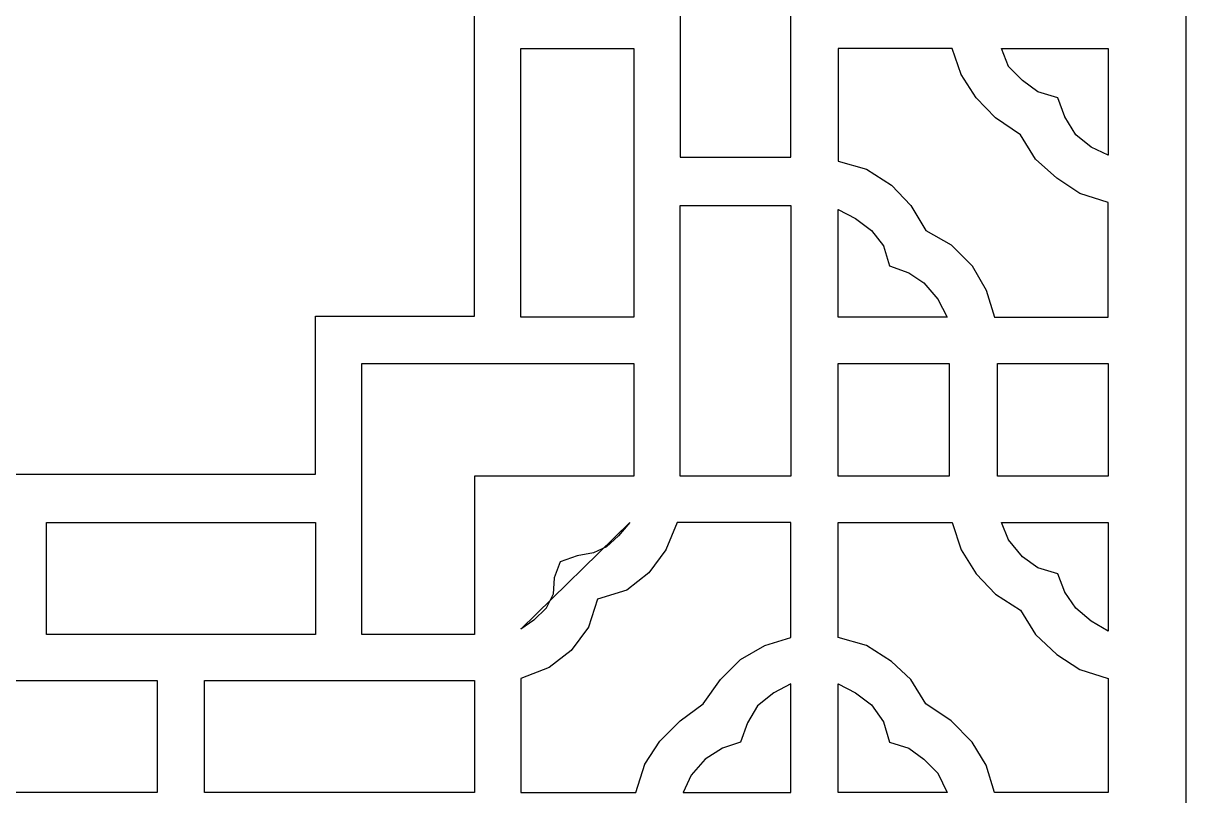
# Model space of a CAD drawing. Header units: centimetres. Extents: x -7.3 to 6.6, y -14.2 to 14.1.
# Drawn here: x -0.32 to 6.63, y 2.47 to 7.09 of the extents above; entities that cross this region are included whole.
import ezdxf

# ---------------------------------------------------------------- set-up
doc = ezdxf.new("R2010")
doc.units = ezdxf.units.CM
doc.header["$MEASUREMENT"] = 0

msp = doc.modelspace()

# ---------------------------------------------------------------- linework, layer by layer
at = {"color": 242}
for points, knots in [([(-7.28151, 14.0501), (-7.28151, 14.0501), (-7.28151, 0.1289), (-7.28151, 0.1289), (-7.28151, 0.1289), (-7.28151, 0.1289), (6.62763, 0.1289), (6.62763, 0.1289), (6.62763, 0.1289), (6.62763, 0.1289), (6.62763, 14.0501), (6.62763, 14.0501), (6.62763, 14.0501), (6.62763, 14.0501), (-7.28151, 14.0501), (-7.28151, 14.0501)], [0, 0, 0, 0, 0.2, 0.2, 0.2, 0.2, 0.4, 0.4, 0.4, 0.4, 0.6, 0.6, 0.6, 0.6, 1, 1, 1, 1]), ([(-3.0305, 8.84769), (-3.0305, 8.84769), (-2.0791, 8.84769), (-2.0791, 8.84769), (-2.0791, 8.84769), (-2.0791, 8.84769), (-2.0791, 9.79905), (-2.0791, 9.79905), (-2.0791, 9.79905), (-2.0791, 9.79905), (-0.32697, 9.79905), (-0.32697, 9.79905), (-0.32697, 9.79905), (-0.32697, 9.79905), (1.42526, 9.79905), (1.42526, 9.79905), (1.42526, 9.79905), (1.42526, 9.79905), (1.42526, 8.84769), (1.42526, 8.84769), (1.42526, 8.84769), (1.42526, 8.84769), (2.37658, 8.84769), (2.37658, 8.84769), (2.37658, 8.84769), (2.37658, 8.84769), (2.37658, 7.0895), (2.37658, 7.0895), (2.37658, 7.0895), (2.37658, 7.0895), (2.37658, 5.33732), (2.37658, 5.33732), (2.37658, 5.33732), (2.37658, 5.33732), (1.42526, 5.33732), (1.42526, 5.33732), (1.42526, 5.33732), (1.42526, 5.33732), (1.42526, 4.39201), (1.42526, 4.39201), (1.42526, 4.39201), (1.42526, 4.39201), (-0.32697, 4.39201), (-0.32697, 4.39201), (-0.32697, 4.39201), (-0.32697, 4.39201), (-2.0791, 4.39201), (-2.0791, 4.39201), (-2.0791, 4.39201), (-2.0791, 4.39201), (-2.0791, 5.33732), (-2.0791, 5.33732), (-2.0791, 5.33732), (-2.0791, 5.33732), (-3.0305, 5.33732), (-3.0305, 5.33732), (-3.0305, 5.33732), (-3.0305, 5.33732), (-3.0305, 7.0895), (-3.0305, 7.0895), (-3.0305, 7.0895), (-3.0305, 7.0895), (-3.0305, 8.84769), (-3.0305, 8.84769)], [0, 0, 0, 0, 0.0588235, 0.0588235, 0.0588235, 0.0588235, 0.1176471, 0.1176471, 0.1176471, 0.1176471, 0.1764706, 0.1764706, 0.1764706, 0.1764706, 0.2352941, 0.2352941, 0.2352941, 0.2352941, 0.2941176, 0.2941176, 0.2941176, 0.2941176, 0.3529412, 0.3529412, 0.3529412, 0.3529412, 0.4117647, 0.4117647, 0.4117647, 0.4117647, 0.4705882, 0.4705882, 0.4705882, 0.4705882, 0.5294118, 0.5294118, 0.5294118, 0.5294118, 0.5882353, 0.5882353, 0.5882353, 0.5882353, 0.6470588, 0.6470588, 0.6470588, 0.6470588, 0.7058824, 0.7058824, 0.7058824, 0.7058824, 0.7647059, 0.7647059, 0.7647059, 0.7647059, 0.8235294, 0.8235294, 0.8235294, 0.8235294, 0.8823529, 0.8823529, 0.8823529, 0.8823529, 1, 1, 1, 1]), ([(3.60497, 6.28869), (3.60497, 6.28869), (3.60497, 7.0895), (3.60497, 7.0895), (3.60497, 7.0895), (3.60497, 7.0895), (3.60497, 7.90239), (3.60497, 7.90239), (3.60497, 7.90239), (3.60497, 7.90239), (4.26733, 7.90239), (4.26733, 7.90239), (4.26733, 7.90239), (4.26733, 7.90239), (4.26733, 7.0895), (4.26733, 7.0895), (4.26733, 7.0895), (4.26733, 7.0895), (4.26733, 6.28869), (4.26733, 6.28869), (4.26733, 6.28869), (4.26733, 6.28869), (3.60497, 6.28869), (3.60497, 6.28869)], [0, 0, 0, 0, 0.1428571, 0.1428571, 0.1428571, 0.1428571, 0.2857143, 0.2857143, 0.2857143, 0.2857143, 0.4285714, 0.4285714, 0.4285714, 0.4285714, 0.5714286, 0.5714286, 0.5714286, 0.5714286, 0.7142857, 0.7142857, 0.7142857, 0.7142857, 1, 1, 1, 1]), ([(2.6536, 5.33131), (2.6536, 5.33131), (3.328, 5.33131), (3.328, 5.33131), (3.328, 5.33131), (3.328, 5.33131), (3.328, 6.93897), (3.328, 6.93897), (3.328, 6.93897), (3.328, 6.93897), (2.6536, 6.93897), (2.6536, 6.93897), (2.6536, 6.93897), (2.6536, 6.93897), (2.6536, 5.33131), (2.6536, 5.33131)], [0, 0, 0, 0, 0.2, 0.2, 0.2, 0.2, 0.4, 0.4, 0.4, 0.4, 0.6, 0.6, 0.6, 0.6, 1, 1, 1, 1]), ([(5.23068, 6.93897), (5.23068, 6.93897), (5.28488, 6.78239), (5.28488, 6.78239), (5.28488, 6.78239), (5.28488, 6.78239), (5.37524, 6.64394), (5.37524, 6.64394), (5.37524, 6.64394), (5.37524, 6.64394), (5.48963, 6.52348), (5.48963, 6.52348), (5.48963, 6.52348), (5.48963, 6.52348), (5.64018, 6.42113), (5.64018, 6.42113), (5.64018, 6.42113), (5.64018, 6.42113), (5.73047, 6.27661), (5.73047, 6.27661), (5.73047, 6.27661), (5.73047, 6.27661), (5.85696, 6.1622), (5.85696, 6.1622), (5.85696, 6.1622), (5.85696, 6.1622), (5.99542, 6.0719), (5.99542, 6.0719), (5.99542, 6.0719), (5.99542, 6.0719), (6.164, 6.01772), (6.164, 6.01772), (6.164, 6.01772), (6.164, 6.01772), (6.164, 5.33131), (6.164, 5.33131), (6.164, 5.33131), (6.164, 5.33131), (5.48361, 5.33131), (5.48361, 5.33131), (5.48361, 5.33131), (5.48361, 5.33131), (5.43545, 5.49389), (5.43545, 5.49389), (5.43545, 5.49389), (5.43545, 5.49389), (5.35113, 5.63834), (5.35113, 5.63834), (5.35113, 5.63834), (5.35113, 5.63834), (5.22468, 5.7648), (5.22468, 5.7648), (5.22468, 5.7648), (5.22468, 5.7648), (5.07413, 5.84912), (5.07413, 5.84912), (5.07413, 5.84912), (5.07413, 5.84912), (4.98382, 5.99963), (4.98382, 5.99963), (4.98382, 5.99963), (4.98382, 5.99963), (4.8694, 6.12007), (4.8694, 6.12007), (4.8694, 6.12007), (4.8694, 6.12007), (4.7189, 6.21644), (4.7189, 6.21644), (4.7189, 6.21644), (4.7189, 6.21644), (4.55031, 6.2646), (4.55031, 6.2646), (4.55031, 6.2646), (4.55031, 6.2646), (4.55031, 6.93897), (4.55031, 6.93897), (4.55031, 6.93897), (4.55031, 6.93897), (5.23068, 6.93897), (5.23068, 6.93897)], [0, 0, 0, 0, 0.047619, 0.047619, 0.047619, 0.047619, 0.0952381, 0.0952381, 0.0952381, 0.0952381, 0.1428571, 0.1428571, 0.1428571, 0.1428571, 0.1904762, 0.1904762, 0.1904762, 0.1904762, 0.2380952, 0.2380952, 0.2380952, 0.2380952, 0.2857143, 0.2857143, 0.2857143, 0.2857143, 0.3333333, 0.3333333, 0.3333333, 0.3333333, 0.3809524, 0.3809524, 0.3809524, 0.3809524, 0.4285714, 0.4285714, 0.4285714, 0.4285714, 0.4761905, 0.4761905, 0.4761905, 0.4761905, 0.5238095, 0.5238095, 0.5238095, 0.5238095, 0.5714286, 0.5714286, 0.5714286, 0.5714286, 0.6190476, 0.6190476, 0.6190476, 0.6190476, 0.6666667, 0.6666667, 0.6666667, 0.6666667, 0.7142857, 0.7142857, 0.7142857, 0.7142857, 0.7619048, 0.7619048, 0.7619048, 0.7619048, 0.8095238, 0.8095238, 0.8095238, 0.8095238, 0.8571429, 0.8571429, 0.8571429, 0.8571429, 0.9047619, 0.9047619, 0.9047619, 0.9047619, 1, 1, 1, 1]), ([(6.164, 6.93897), (6.164, 6.93897), (5.52573, 6.93897), (5.52573, 6.93897), (5.52573, 6.93897), (5.52573, 6.93897), (5.56791, 6.83061), (5.56791, 6.83061), (5.56791, 6.83061), (5.56791, 6.83061), (5.65221, 6.74632), (5.65221, 6.74632), (5.65221, 6.74632), (5.65221, 6.74632), (5.74251, 6.68003), (5.74251, 6.68003), (5.74251, 6.68003), (5.74251, 6.68003), (5.8629, 6.64394), (5.8629, 6.64394), (5.8629, 6.64394), (5.8629, 6.64394), (5.90511, 6.52952), (5.90511, 6.52952), (5.90511, 6.52952), (5.90511, 6.52952), (5.97132, 6.42113), (5.97132, 6.42113), (5.97132, 6.42113), (5.97132, 6.42113), (6.06167, 6.34889), (6.06167, 6.34889), (6.06167, 6.34889), (6.06167, 6.34889), (6.164, 6.30073), (6.164, 6.30073), (6.164, 6.30073), (6.164, 6.30073), (6.164, 6.93897), (6.164, 6.93897)], [0, 0, 0, 0, 0.0909091, 0.0909091, 0.0909091, 0.0909091, 0.1818182, 0.1818182, 0.1818182, 0.1818182, 0.2727273, 0.2727273, 0.2727273, 0.2727273, 0.3636364, 0.3636364, 0.3636364, 0.3636364, 0.4545455, 0.4545455, 0.4545455, 0.4545455, 0.5454545, 0.5454545, 0.5454545, 0.5454545, 0.6363636, 0.6363636, 0.6363636, 0.6363636, 0.7272727, 0.7272727, 0.7272727, 0.7272727, 0.8181818, 0.8181818, 0.8181818, 0.8181818, 1, 1, 1, 1]), ([(3.60497, 4.37995), (3.60497, 4.37995), (4.26733, 4.37995), (4.26733, 4.37995), (4.26733, 4.37995), (4.26733, 4.37995), (4.26733, 5.99963), (4.26733, 5.99963), (4.26733, 5.99963), (4.26733, 5.99963), (3.60497, 5.99963), (3.60497, 5.99963), (3.60497, 5.99963), (3.60497, 5.99963), (3.60497, 4.37995), (3.60497, 4.37995)], [0, 0, 0, 0, 0.2, 0.2, 0.2, 0.2, 0.4, 0.4, 0.4, 0.4, 0.6, 0.6, 0.6, 0.6, 1, 1, 1, 1]), ([(4.55031, 5.33131), (4.55031, 5.33131), (5.20063, 5.33131), (5.20063, 5.33131), (5.20063, 5.33131), (5.20063, 5.33131), (5.1464, 5.43966), (5.1464, 5.43966), (5.1464, 5.43966), (5.1464, 5.43966), (5.06208, 5.53604), (5.06208, 5.53604), (5.06208, 5.53604), (5.06208, 5.53604), (4.9718, 5.59622), (4.9718, 5.59622), (4.9718, 5.59622), (4.9718, 5.59622), (4.85736, 5.63834), (4.85736, 5.63834), (4.85736, 5.63834), (4.85736, 5.63834), (4.82125, 5.75877), (4.82125, 5.75877), (4.82125, 5.75877), (4.82125, 5.75877), (4.74897, 5.84912), (4.74897, 5.84912), (4.74897, 5.84912), (4.74897, 5.84912), (4.65267, 5.92139), (4.65267, 5.92139), (4.65267, 5.92139), (4.65267, 5.92139), (4.55031, 5.97554), (4.55031, 5.97554), (4.55031, 5.97554), (4.55031, 5.97554), (4.55031, 5.33131), (4.55031, 5.33131)], [0, 0, 0, 0, 0.0909091, 0.0909091, 0.0909091, 0.0909091, 0.1818182, 0.1818182, 0.1818182, 0.1818182, 0.2727273, 0.2727273, 0.2727273, 0.2727273, 0.3636364, 0.3636364, 0.3636364, 0.3636364, 0.4545455, 0.4545455, 0.4545455, 0.4545455, 0.5454545, 0.5454545, 0.5454545, 0.5454545, 0.6363636, 0.6363636, 0.6363636, 0.6363636, 0.7272727, 0.7272727, 0.7272727, 0.7272727, 0.8181818, 0.8181818, 0.8181818, 0.8181818, 1, 1, 1, 1]), ([(2.37658, 4.37995), (2.37658, 4.37995), (3.328, 4.37995), (3.328, 4.37995), (3.328, 4.37995), (3.328, 4.37995), (3.328, 5.05432), (3.328, 5.05432), (3.328, 5.05432), (3.328, 5.05432), (1.70225, 5.05432), (1.70225, 5.05432), (1.70225, 5.05432), (1.70225, 5.05432), (1.70225, 3.43457), (1.70225, 3.43457), (1.70225, 3.43457), (1.70225, 3.43457), (2.37658, 3.43457), (2.37658, 3.43457), (2.37658, 3.43457), (2.37658, 3.43457), (2.37658, 4.37995), (2.37658, 4.37995)], [0, 0, 0, 0, 0.1428571, 0.1428571, 0.1428571, 0.1428571, 0.2857143, 0.2857143, 0.2857143, 0.2857143, 0.4285714, 0.4285714, 0.4285714, 0.4285714, 0.5714286, 0.5714286, 0.5714286, 0.5714286, 0.7142857, 0.7142857, 0.7142857, 0.7142857, 1, 1, 1, 1]), ([(5.21264, 5.05432), (5.21264, 5.05432), (4.55031, 5.05432), (4.55031, 5.05432), (4.55031, 5.05432), (4.55031, 5.05432), (4.55031, 4.37995), (4.55031, 4.37995), (4.55031, 4.37995), (4.55031, 4.37995), (5.21264, 4.37995), (5.21264, 4.37995), (5.21264, 4.37995), (5.21264, 4.37995), (5.21264, 5.05432), (5.21264, 5.05432)], [0, 0, 0, 0, 0.2, 0.2, 0.2, 0.2, 0.4, 0.4, 0.4, 0.4, 0.6, 0.6, 0.6, 0.6, 1, 1, 1, 1]), ([(6.164, 5.05432), (6.164, 5.05432), (5.50169, 5.05432), (5.50169, 5.05432), (5.50169, 5.05432), (5.50169, 5.05432), (5.50169, 4.37995), (5.50169, 4.37995), (5.50169, 4.37995), (5.50169, 4.37995), (6.164, 4.37995), (6.164, 4.37995), (6.164, 4.37995), (6.164, 4.37995), (6.164, 5.05432), (6.164, 5.05432)], [0, 0, 0, 0, 0.2, 0.2, 0.2, 0.2, 0.4, 0.4, 0.4, 0.4, 0.6, 0.6, 0.6, 0.6, 1, 1, 1, 1]), ([(-0.18244, 4.10295), (-0.18244, 4.10295), (-0.18244, 3.43457), (-0.18244, 3.43457), (-0.18244, 3.43457), (-0.18244, 3.43457), (1.42526, 3.43457), (1.42526, 3.43457), (1.42526, 3.43457), (1.42526, 3.43457), (1.42526, 4.10295), (1.42526, 4.10295), (1.42526, 4.10295), (1.42526, 4.10295), (-0.18244, 4.10295), (-0.18244, 4.10295)], [0, 0, 0, 0, 0.2, 0.2, 0.2, 0.2, 0.4, 0.4, 0.4, 0.4, 0.6, 0.6, 0.6, 0.6, 1, 1, 1, 1]), ([(4.26733, 3.41655), (4.26733, 3.41655), (4.11073, 3.36831), (4.11073, 3.36831), (4.11073, 3.36831), (4.11073, 3.36831), (3.96625, 3.28407), (3.96625, 3.28407), (3.96625, 3.28407), (3.96625, 3.28407), (3.84585, 3.1636), (3.84585, 3.1636), (3.84585, 3.1636), (3.84585, 3.1636), (3.74349, 3.01915), (3.74349, 3.01915), (3.74349, 3.01915), (3.74349, 3.01915), (3.60497, 2.91678), (3.60497, 2.91678), (3.60497, 2.91678), (3.60497, 2.91678), (3.48452, 2.79629), (3.48452, 2.79629), (3.48452, 2.79629), (3.48452, 2.79629), (3.39421, 2.65787), (3.39421, 2.65787), (3.39421, 2.65787), (3.39421, 2.65787), (3.34001, 2.48925), (3.34001, 2.48925), (3.34001, 2.48925), (3.34001, 2.48925), (2.6536, 2.48925), (2.6536, 2.48925), (2.6536, 2.48925), (2.6536, 2.48925), (2.6536, 3.16965), (2.6536, 3.16965), (2.6536, 3.16965), (2.6536, 3.16965), (2.82221, 3.23589), (2.82221, 3.23589), (2.82221, 3.23589), (2.82221, 3.23589), (2.95465, 3.33826), (2.95465, 3.33826), (2.95465, 3.33826), (2.95465, 3.33826), (3.05705, 3.47671), (3.05705, 3.47671), (3.05705, 3.47671), (3.05705, 3.47671), (3.11121, 3.64528), (3.11121, 3.64528), (3.11121, 3.64528), (3.11121, 3.64528), (3.28587, 3.69951), (3.28587, 3.69951), (3.28587, 3.69951), (3.28587, 3.69951), (3.41832, 3.80188), (3.41832, 3.80188), (3.41832, 3.80188), (3.41832, 3.80188), (3.52062, 3.94039), (3.52062, 3.94039), (3.52062, 3.94039), (3.52062, 3.94039), (3.58689, 4.10295), (3.58689, 4.10295), (3.58689, 4.10295), (3.58689, 4.10295), (4.26733, 4.10295), (4.26733, 4.10295), (4.26733, 4.10295), (4.26733, 4.10295), (4.26733, 3.41655), (4.26733, 3.41655)], [0, 0, 0, 0, 0.047619, 0.047619, 0.047619, 0.047619, 0.0952381, 0.0952381, 0.0952381, 0.0952381, 0.1428571, 0.1428571, 0.1428571, 0.1428571, 0.1904762, 0.1904762, 0.1904762, 0.1904762, 0.2380952, 0.2380952, 0.2380952, 0.2380952, 0.2857143, 0.2857143, 0.2857143, 0.2857143, 0.3333333, 0.3333333, 0.3333333, 0.3333333, 0.3809524, 0.3809524, 0.3809524, 0.3809524, 0.4285714, 0.4285714, 0.4285714, 0.4285714, 0.4761905, 0.4761905, 0.4761905, 0.4761905, 0.5238095, 0.5238095, 0.5238095, 0.5238095, 0.5714286, 0.5714286, 0.5714286, 0.5714286, 0.6190476, 0.6190476, 0.6190476, 0.6190476, 0.6666667, 0.6666667, 0.6666667, 0.6666667, 0.7142857, 0.7142857, 0.7142857, 0.7142857, 0.7619048, 0.7619048, 0.7619048, 0.7619048, 0.8095238, 0.8095238, 0.8095238, 0.8095238, 0.8571429, 0.8571429, 0.8571429, 0.8571429, 0.9047619, 0.9047619, 0.9047619, 0.9047619, 1, 1, 1, 1]), ([(2.6536, 3.46466), (2.6536, 3.46466), (2.73188, 3.51885), (2.73188, 3.51885), (2.73188, 3.51885), (2.73188, 3.51885), (2.80413, 3.59115), (2.80413, 3.59115), (2.80413, 3.59115), (2.80413, 3.59115), (2.84629, 3.67539), (2.84629, 3.67539), (2.84629, 3.67539), (2.84629, 3.67539), (2.85231, 3.7718), (2.85231, 3.7718), (2.85231, 3.7718), (2.85231, 3.7718), (2.88843, 3.86816), (2.88843, 3.86816), (2.88843, 3.86816), (2.88843, 3.86816), (2.99079, 3.90422), (2.99079, 3.90422), (2.99079, 3.90422), (2.99079, 3.90422), (3.08712, 3.9223), (3.08712, 3.9223), (3.08712, 3.9223), (3.08712, 3.9223), (3.16541, 3.95844), (3.16541, 3.95844), (3.16541, 3.95844), (3.16541, 3.95844), (3.23765, 4.02469), (3.23765, 4.02469), (3.23765, 4.02469), (3.23765, 4.02469), (3.30392, 4.10295), (3.30392, 4.10295), (3.30392, 4.10295), (3.30392, 4.10295), (2.6536, 3.46466), (2.6536, 3.46466)], [0, 0, 0, 0, 0.0833333, 0.0833333, 0.0833333, 0.0833333, 0.1666667, 0.1666667, 0.1666667, 0.1666667, 0.25, 0.25, 0.25, 0.25, 0.3333333, 0.3333333, 0.3333333, 0.3333333, 0.4166667, 0.4166667, 0.4166667, 0.4166667, 0.5, 0.5, 0.5, 0.5, 0.5833333, 0.5833333, 0.5833333, 0.5833333, 0.6666667, 0.6666667, 0.6666667, 0.6666667, 0.75, 0.75, 0.75, 0.75, 0.8333333, 0.8333333, 0.8333333, 0.8333333, 1, 1, 1, 1]), ([(5.48361, 2.48925), (5.48361, 2.48925), (6.164, 2.48925), (6.164, 2.48925), (6.164, 2.48925), (6.164, 2.48925), (6.164, 3.16965), (6.164, 3.16965), (6.164, 3.16965), (6.164, 3.16965), (5.99542, 3.22383), (5.99542, 3.22383), (5.99542, 3.22383), (5.99542, 3.22383), (5.85696, 3.31418), (5.85696, 3.31418), (5.85696, 3.31418), (5.85696, 3.31418), (5.73047, 3.43457), (5.73047, 3.43457), (5.73047, 3.43457), (5.73047, 3.43457), (5.64018, 3.57911), (5.64018, 3.57911), (5.64018, 3.57911), (5.64018, 3.57911), (5.48963, 3.67539), (5.48963, 3.67539), (5.48963, 3.67539), (5.48963, 3.67539), (5.37524, 3.79589), (5.37524, 3.79589), (5.37524, 3.79589), (5.37524, 3.79589), (5.28488, 3.94039), (5.28488, 3.94039), (5.28488, 3.94039), (5.28488, 3.94039), (5.23068, 4.10295), (5.23068, 4.10295), (5.23068, 4.10295), (5.23068, 4.10295), (4.55031, 4.10295), (4.55031, 4.10295), (4.55031, 4.10295), (4.55031, 4.10295), (4.55031, 3.41655), (4.55031, 3.41655), (4.55031, 3.41655), (4.55031, 3.41655), (4.7189, 3.36831), (4.7189, 3.36831), (4.7189, 3.36831), (4.7189, 3.36831), (4.8694, 3.27205), (4.8694, 3.27205), (4.8694, 3.27205), (4.8694, 3.27205), (4.98382, 3.1636), (4.98382, 3.1636), (4.98382, 3.1636), (4.98382, 3.1636), (5.07413, 3.01915), (5.07413, 3.01915), (5.07413, 3.01915), (5.07413, 3.01915), (5.22468, 2.91678), (5.22468, 2.91678), (5.22468, 2.91678), (5.22468, 2.91678), (5.35113, 2.79029), (5.35113, 2.79029), (5.35113, 2.79029), (5.35113, 2.79029), (5.43545, 2.65183), (5.43545, 2.65183), (5.43545, 2.65183), (5.43545, 2.65183), (5.48361, 2.48925), (5.48361, 2.48925)], [0, 0, 0, 0, 0.047619, 0.047619, 0.047619, 0.047619, 0.0952381, 0.0952381, 0.0952381, 0.0952381, 0.1428571, 0.1428571, 0.1428571, 0.1428571, 0.1904762, 0.1904762, 0.1904762, 0.1904762, 0.2380952, 0.2380952, 0.2380952, 0.2380952, 0.2857143, 0.2857143, 0.2857143, 0.2857143, 0.3333333, 0.3333333, 0.3333333, 0.3333333, 0.3809524, 0.3809524, 0.3809524, 0.3809524, 0.4285714, 0.4285714, 0.4285714, 0.4285714, 0.4761905, 0.4761905, 0.4761905, 0.4761905, 0.5238095, 0.5238095, 0.5238095, 0.5238095, 0.5714286, 0.5714286, 0.5714286, 0.5714286, 0.6190476, 0.6190476, 0.6190476, 0.6190476, 0.6666667, 0.6666667, 0.6666667, 0.6666667, 0.7142857, 0.7142857, 0.7142857, 0.7142857, 0.7619048, 0.7619048, 0.7619048, 0.7619048, 0.8095238, 0.8095238, 0.8095238, 0.8095238, 0.8571429, 0.8571429, 0.8571429, 0.8571429, 0.9047619, 0.9047619, 0.9047619, 0.9047619, 1, 1, 1, 1]), ([(5.52573, 4.10295), (5.52573, 4.10295), (5.56791, 4.00057), (5.56791, 4.00057), (5.56791, 4.00057), (5.56791, 4.00057), (5.65221, 3.89823), (5.65221, 3.89823), (5.65221, 3.89823), (5.65221, 3.89823), (5.74251, 3.83199), (5.74251, 3.83199), (5.74251, 3.83199), (5.74251, 3.83199), (5.8629, 3.79589), (5.8629, 3.79589), (5.8629, 3.79589), (5.8629, 3.79589), (5.90511, 3.68746), (5.90511, 3.68746), (5.90511, 3.68746), (5.90511, 3.68746), (5.97132, 3.59115), (5.97132, 3.59115), (5.97132, 3.59115), (5.97132, 3.59115), (6.06167, 3.51287), (6.06167, 3.51287), (6.06167, 3.51287), (6.06167, 3.51287), (6.164, 3.45264), (6.164, 3.45264), (6.164, 3.45264), (6.164, 3.45264), (6.164, 4.10295), (6.164, 4.10295), (6.164, 4.10295), (6.164, 4.10295), (5.52573, 4.10295), (5.52573, 4.10295)], [0, 0, 0, 0, 0.0909091, 0.0909091, 0.0909091, 0.0909091, 0.1818182, 0.1818182, 0.1818182, 0.1818182, 0.2727273, 0.2727273, 0.2727273, 0.2727273, 0.3636364, 0.3636364, 0.3636364, 0.3636364, 0.4545455, 0.4545455, 0.4545455, 0.4545455, 0.5454545, 0.5454545, 0.5454545, 0.5454545, 0.6363636, 0.6363636, 0.6363636, 0.6363636, 0.7272727, 0.7272727, 0.7272727, 0.7272727, 0.8181818, 0.8181818, 0.8181818, 0.8181818, 1, 1, 1, 1]), ([(-1.1338, 2.48925), (-1.1338, 2.48925), (-0.32697, 2.48925), (-0.32697, 2.48925), (-0.32697, 2.48925), (-0.32697, 2.48925), (0.4799, 2.48925), (0.4799, 2.48925), (0.4799, 2.48925), (0.4799, 2.48925), (0.4799, 3.15761), (0.4799, 3.15761), (0.4799, 3.15761), (0.4799, 3.15761), (-0.32697, 3.15761), (-0.32697, 3.15761), (-0.32697, 3.15761), (-0.32697, 3.15761), (-1.1338, 3.15761), (-1.1338, 3.15761), (-1.1338, 3.15761), (-1.1338, 3.15761), (-1.1338, 2.48925), (-1.1338, 2.48925)], [0, 0, 0, 0, 0.1428571, 0.1428571, 0.1428571, 0.1428571, 0.2857143, 0.2857143, 0.2857143, 0.2857143, 0.4285714, 0.4285714, 0.4285714, 0.4285714, 0.5714286, 0.5714286, 0.5714286, 0.5714286, 0.7142857, 0.7142857, 0.7142857, 0.7142857, 1, 1, 1, 1]), ([(0.76287, 2.48925), (0.76287, 2.48925), (2.37658, 2.48925), (2.37658, 2.48925), (2.37658, 2.48925), (2.37658, 2.48925), (2.37658, 3.15761), (2.37658, 3.15761), (2.37658, 3.15761), (2.37658, 3.15761), (0.76287, 3.15761), (0.76287, 3.15761), (0.76287, 3.15761), (0.76287, 3.15761), (0.76287, 2.48925), (0.76287, 2.48925)], [0, 0, 0, 0, 0.2, 0.2, 0.2, 0.2, 0.4, 0.4, 0.4, 0.4, 0.6, 0.6, 0.6, 0.6, 1, 1, 1, 1]), ([(4.26733, 3.13954), (4.26733, 3.13954), (4.26733, 2.48925), (4.26733, 2.48925), (4.26733, 2.48925), (4.26733, 2.48925), (3.62303, 2.48925), (3.62303, 2.48925), (3.62303, 2.48925), (3.62303, 2.48925), (3.67118, 2.59154), (3.67118, 2.59154), (3.67118, 2.59154), (3.67118, 2.59154), (3.7555, 2.68792), (3.7555, 2.68792), (3.7555, 2.68792), (3.7555, 2.68792), (3.85784, 2.7542), (3.85784, 2.7542), (3.85784, 2.7542), (3.85784, 2.7542), (3.96625, 2.79029), (3.96625, 2.79029), (3.96625, 2.79029), (3.96625, 2.79029), (4.00839, 2.90472), (4.00839, 2.90472), (4.00839, 2.90472), (4.00839, 2.90472), (4.06861, 3.00706), (4.06861, 3.00706), (4.06861, 3.00706), (4.06861, 3.00706), (4.16492, 3.08534), (4.16492, 3.08534), (4.16492, 3.08534), (4.16492, 3.08534), (4.26733, 3.13954), (4.26733, 3.13954)], [0, 0, 0, 0, 0.0909091, 0.0909091, 0.0909091, 0.0909091, 0.1818182, 0.1818182, 0.1818182, 0.1818182, 0.2727273, 0.2727273, 0.2727273, 0.2727273, 0.3636364, 0.3636364, 0.3636364, 0.3636364, 0.4545455, 0.4545455, 0.4545455, 0.4545455, 0.5454545, 0.5454545, 0.5454545, 0.5454545, 0.6363636, 0.6363636, 0.6363636, 0.6363636, 0.7272727, 0.7272727, 0.7272727, 0.7272727, 0.8181818, 0.8181818, 0.8181818, 0.8181818, 1, 1, 1, 1]), ([(4.55031, 2.48925), (4.55031, 2.48925), (5.20063, 2.48925), (5.20063, 2.48925), (5.20063, 2.48925), (5.20063, 2.48925), (5.1464, 2.6036), (5.1464, 2.6036), (5.1464, 2.6036), (5.1464, 2.6036), (5.06208, 2.68792), (5.06208, 2.68792), (5.06208, 2.68792), (5.06208, 2.68792), (4.9718, 2.7542), (4.9718, 2.7542), (4.9718, 2.7542), (4.9718, 2.7542), (4.85736, 2.79029), (4.85736, 2.79029), (4.85736, 2.79029), (4.85736, 2.79029), (4.82125, 2.91075), (4.82125, 2.91075), (4.82125, 2.91075), (4.82125, 2.91075), (4.74897, 3.01308), (4.74897, 3.01308), (4.74897, 3.01308), (4.74897, 3.01308), (4.65267, 3.08534), (4.65267, 3.08534), (4.65267, 3.08534), (4.65267, 3.08534), (4.55031, 3.13954), (4.55031, 3.13954), (4.55031, 3.13954), (4.55031, 3.13954), (4.55031, 2.48925), (4.55031, 2.48925)], [0, 0, 0, 0, 0.0909091, 0.0909091, 0.0909091, 0.0909091, 0.1818182, 0.1818182, 0.1818182, 0.1818182, 0.2727273, 0.2727273, 0.2727273, 0.2727273, 0.3636364, 0.3636364, 0.3636364, 0.3636364, 0.4545455, 0.4545455, 0.4545455, 0.4545455, 0.5454545, 0.5454545, 0.5454545, 0.5454545, 0.6363636, 0.6363636, 0.6363636, 0.6363636, 0.7272727, 0.7272727, 0.7272727, 0.7272727, 0.8181818, 0.8181818, 0.8181818, 0.8181818, 1, 1, 1, 1])]:
    msp.add_open_spline(points, degree=3, knots=knots, dxfattribs=at)
at = {"lineweight": 9}
for points, knots in [([(-7.28151, 14.0501), (-7.28151, 14.0501), (-7.28151, 0.1289), (-7.28151, 0.1289), (-7.28151, 0.1289), (-7.28151, 0.1289), (6.62763, 0.1289), (6.62763, 0.1289), (6.62763, 0.1289), (6.62763, 0.1289), (6.62763, 14.0501), (6.62763, 14.0501), (6.62763, 14.0501), (6.62763, 14.0501), (-7.28151, 14.0501), (-7.28151, 14.0501)], [0, 0, 0, 0, 0.2, 0.2, 0.2, 0.2, 0.4, 0.4, 0.4, 0.4, 0.6, 0.6, 0.6, 0.6, 1, 1, 1, 1]), ([(-3.0305, 8.84769), (-3.0305, 8.84769), (-2.0791, 8.84769), (-2.0791, 8.84769), (-2.0791, 8.84769), (-2.0791, 8.84769), (-2.0791, 9.79905), (-2.0791, 9.79905), (-2.0791, 9.79905), (-2.0791, 9.79905), (-0.32697, 9.79905), (-0.32697, 9.79905), (-0.32697, 9.79905), (-0.32697, 9.79905), (1.42526, 9.79905), (1.42526, 9.79905), (1.42526, 9.79905), (1.42526, 9.79905), (1.42526, 8.84769), (1.42526, 8.84769), (1.42526, 8.84769), (1.42526, 8.84769), (2.37658, 8.84769), (2.37658, 8.84769), (2.37658, 8.84769), (2.37658, 8.84769), (2.37658, 7.0895), (2.37658, 7.0895), (2.37658, 7.0895), (2.37658, 7.0895), (2.37658, 5.33732), (2.37658, 5.33732), (2.37658, 5.33732), (2.37658, 5.33732), (1.42526, 5.33732), (1.42526, 5.33732), (1.42526, 5.33732), (1.42526, 5.33732), (1.42526, 4.39201), (1.42526, 4.39201), (1.42526, 4.39201), (1.42526, 4.39201), (-0.32697, 4.39201), (-0.32697, 4.39201), (-0.32697, 4.39201), (-0.32697, 4.39201), (-2.0791, 4.39201), (-2.0791, 4.39201), (-2.0791, 4.39201), (-2.0791, 4.39201), (-2.0791, 5.33732), (-2.0791, 5.33732), (-2.0791, 5.33732), (-2.0791, 5.33732), (-3.0305, 5.33732), (-3.0305, 5.33732), (-3.0305, 5.33732), (-3.0305, 5.33732), (-3.0305, 7.0895), (-3.0305, 7.0895), (-3.0305, 7.0895), (-3.0305, 7.0895), (-3.0305, 8.84769), (-3.0305, 8.84769)], [0, 0, 0, 0, 0.0588235, 0.0588235, 0.0588235, 0.0588235, 0.1176471, 0.1176471, 0.1176471, 0.1176471, 0.1764706, 0.1764706, 0.1764706, 0.1764706, 0.2352941, 0.2352941, 0.2352941, 0.2352941, 0.2941176, 0.2941176, 0.2941176, 0.2941176, 0.3529412, 0.3529412, 0.3529412, 0.3529412, 0.4117647, 0.4117647, 0.4117647, 0.4117647, 0.4705882, 0.4705882, 0.4705882, 0.4705882, 0.5294118, 0.5294118, 0.5294118, 0.5294118, 0.5882353, 0.5882353, 0.5882353, 0.5882353, 0.6470588, 0.6470588, 0.6470588, 0.6470588, 0.7058824, 0.7058824, 0.7058824, 0.7058824, 0.7647059, 0.7647059, 0.7647059, 0.7647059, 0.8235294, 0.8235294, 0.8235294, 0.8235294, 0.8823529, 0.8823529, 0.8823529, 0.8823529, 1, 1, 1, 1]), ([(3.60497, 6.28869), (3.60497, 6.28869), (3.60497, 7.0895), (3.60497, 7.0895), (3.60497, 7.0895), (3.60497, 7.0895), (3.60497, 7.90239), (3.60497, 7.90239), (3.60497, 7.90239), (3.60497, 7.90239), (4.26733, 7.90239), (4.26733, 7.90239), (4.26733, 7.90239), (4.26733, 7.90239), (4.26733, 7.0895), (4.26733, 7.0895), (4.26733, 7.0895), (4.26733, 7.0895), (4.26733, 6.28869), (4.26733, 6.28869), (4.26733, 6.28869), (4.26733, 6.28869), (3.60497, 6.28869), (3.60497, 6.28869)], [0, 0, 0, 0, 0.1428571, 0.1428571, 0.1428571, 0.1428571, 0.2857143, 0.2857143, 0.2857143, 0.2857143, 0.4285714, 0.4285714, 0.4285714, 0.4285714, 0.5714286, 0.5714286, 0.5714286, 0.5714286, 0.7142857, 0.7142857, 0.7142857, 0.7142857, 1, 1, 1, 1]), ([(2.6536, 5.33131), (2.6536, 5.33131), (3.328, 5.33131), (3.328, 5.33131), (3.328, 5.33131), (3.328, 5.33131), (3.328, 6.93897), (3.328, 6.93897), (3.328, 6.93897), (3.328, 6.93897), (2.6536, 6.93897), (2.6536, 6.93897), (2.6536, 6.93897), (2.6536, 6.93897), (2.6536, 5.33131), (2.6536, 5.33131)], [0, 0, 0, 0, 0.2, 0.2, 0.2, 0.2, 0.4, 0.4, 0.4, 0.4, 0.6, 0.6, 0.6, 0.6, 1, 1, 1, 1]), ([(5.23068, 6.93897), (5.23068, 6.93897), (5.28488, 6.78239), (5.28488, 6.78239), (5.28488, 6.78239), (5.28488, 6.78239), (5.37524, 6.64394), (5.37524, 6.64394), (5.37524, 6.64394), (5.37524, 6.64394), (5.48963, 6.52348), (5.48963, 6.52348), (5.48963, 6.52348), (5.48963, 6.52348), (5.64018, 6.42113), (5.64018, 6.42113), (5.64018, 6.42113), (5.64018, 6.42113), (5.73047, 6.27661), (5.73047, 6.27661), (5.73047, 6.27661), (5.73047, 6.27661), (5.85696, 6.1622), (5.85696, 6.1622), (5.85696, 6.1622), (5.85696, 6.1622), (5.99542, 6.0719), (5.99542, 6.0719), (5.99542, 6.0719), (5.99542, 6.0719), (6.164, 6.01772), (6.164, 6.01772), (6.164, 6.01772), (6.164, 6.01772), (6.164, 5.33131), (6.164, 5.33131), (6.164, 5.33131), (6.164, 5.33131), (5.48361, 5.33131), (5.48361, 5.33131), (5.48361, 5.33131), (5.48361, 5.33131), (5.43545, 5.49389), (5.43545, 5.49389), (5.43545, 5.49389), (5.43545, 5.49389), (5.35113, 5.63834), (5.35113, 5.63834), (5.35113, 5.63834), (5.35113, 5.63834), (5.22468, 5.7648), (5.22468, 5.7648), (5.22468, 5.7648), (5.22468, 5.7648), (5.07413, 5.84912), (5.07413, 5.84912), (5.07413, 5.84912), (5.07413, 5.84912), (4.98382, 5.99963), (4.98382, 5.99963), (4.98382, 5.99963), (4.98382, 5.99963), (4.8694, 6.12007), (4.8694, 6.12007), (4.8694, 6.12007), (4.8694, 6.12007), (4.7189, 6.21644), (4.7189, 6.21644), (4.7189, 6.21644), (4.7189, 6.21644), (4.55031, 6.2646), (4.55031, 6.2646), (4.55031, 6.2646), (4.55031, 6.2646), (4.55031, 6.93897), (4.55031, 6.93897), (4.55031, 6.93897), (4.55031, 6.93897), (5.23068, 6.93897), (5.23068, 6.93897)], [0, 0, 0, 0, 0.047619, 0.047619, 0.047619, 0.047619, 0.0952381, 0.0952381, 0.0952381, 0.0952381, 0.1428571, 0.1428571, 0.1428571, 0.1428571, 0.1904762, 0.1904762, 0.1904762, 0.1904762, 0.2380952, 0.2380952, 0.2380952, 0.2380952, 0.2857143, 0.2857143, 0.2857143, 0.2857143, 0.3333333, 0.3333333, 0.3333333, 0.3333333, 0.3809524, 0.3809524, 0.3809524, 0.3809524, 0.4285714, 0.4285714, 0.4285714, 0.4285714, 0.4761905, 0.4761905, 0.4761905, 0.4761905, 0.5238095, 0.5238095, 0.5238095, 0.5238095, 0.5714286, 0.5714286, 0.5714286, 0.5714286, 0.6190476, 0.6190476, 0.6190476, 0.6190476, 0.6666667, 0.6666667, 0.6666667, 0.6666667, 0.7142857, 0.7142857, 0.7142857, 0.7142857, 0.7619048, 0.7619048, 0.7619048, 0.7619048, 0.8095238, 0.8095238, 0.8095238, 0.8095238, 0.8571429, 0.8571429, 0.8571429, 0.8571429, 0.9047619, 0.9047619, 0.9047619, 0.9047619, 1, 1, 1, 1]), ([(6.164, 6.93897), (6.164, 6.93897), (5.52573, 6.93897), (5.52573, 6.93897), (5.52573, 6.93897), (5.52573, 6.93897), (5.56791, 6.83061), (5.56791, 6.83061), (5.56791, 6.83061), (5.56791, 6.83061), (5.65221, 6.74632), (5.65221, 6.74632), (5.65221, 6.74632), (5.65221, 6.74632), (5.74251, 6.68003), (5.74251, 6.68003), (5.74251, 6.68003), (5.74251, 6.68003), (5.8629, 6.64394), (5.8629, 6.64394), (5.8629, 6.64394), (5.8629, 6.64394), (5.90511, 6.52952), (5.90511, 6.52952), (5.90511, 6.52952), (5.90511, 6.52952), (5.97132, 6.42113), (5.97132, 6.42113), (5.97132, 6.42113), (5.97132, 6.42113), (6.06167, 6.34889), (6.06167, 6.34889), (6.06167, 6.34889), (6.06167, 6.34889), (6.164, 6.30073), (6.164, 6.30073), (6.164, 6.30073), (6.164, 6.30073), (6.164, 6.93897), (6.164, 6.93897)], [0, 0, 0, 0, 0.0909091, 0.0909091, 0.0909091, 0.0909091, 0.1818182, 0.1818182, 0.1818182, 0.1818182, 0.2727273, 0.2727273, 0.2727273, 0.2727273, 0.3636364, 0.3636364, 0.3636364, 0.3636364, 0.4545455, 0.4545455, 0.4545455, 0.4545455, 0.5454545, 0.5454545, 0.5454545, 0.5454545, 0.6363636, 0.6363636, 0.6363636, 0.6363636, 0.7272727, 0.7272727, 0.7272727, 0.7272727, 0.8181818, 0.8181818, 0.8181818, 0.8181818, 1, 1, 1, 1]), ([(3.60497, 4.37995), (3.60497, 4.37995), (4.26733, 4.37995), (4.26733, 4.37995), (4.26733, 4.37995), (4.26733, 4.37995), (4.26733, 5.99963), (4.26733, 5.99963), (4.26733, 5.99963), (4.26733, 5.99963), (3.60497, 5.99963), (3.60497, 5.99963), (3.60497, 5.99963), (3.60497, 5.99963), (3.60497, 4.37995), (3.60497, 4.37995)], [0, 0, 0, 0, 0.2, 0.2, 0.2, 0.2, 0.4, 0.4, 0.4, 0.4, 0.6, 0.6, 0.6, 0.6, 1, 1, 1, 1]), ([(4.55031, 5.33131), (4.55031, 5.33131), (5.20063, 5.33131), (5.20063, 5.33131), (5.20063, 5.33131), (5.20063, 5.33131), (5.1464, 5.43966), (5.1464, 5.43966), (5.1464, 5.43966), (5.1464, 5.43966), (5.06208, 5.53604), (5.06208, 5.53604), (5.06208, 5.53604), (5.06208, 5.53604), (4.9718, 5.59622), (4.9718, 5.59622), (4.9718, 5.59622), (4.9718, 5.59622), (4.85736, 5.63834), (4.85736, 5.63834), (4.85736, 5.63834), (4.85736, 5.63834), (4.82125, 5.75877), (4.82125, 5.75877), (4.82125, 5.75877), (4.82125, 5.75877), (4.74897, 5.84912), (4.74897, 5.84912), (4.74897, 5.84912), (4.74897, 5.84912), (4.65267, 5.92139), (4.65267, 5.92139), (4.65267, 5.92139), (4.65267, 5.92139), (4.55031, 5.97554), (4.55031, 5.97554), (4.55031, 5.97554), (4.55031, 5.97554), (4.55031, 5.33131), (4.55031, 5.33131)], [0, 0, 0, 0, 0.0909091, 0.0909091, 0.0909091, 0.0909091, 0.1818182, 0.1818182, 0.1818182, 0.1818182, 0.2727273, 0.2727273, 0.2727273, 0.2727273, 0.3636364, 0.3636364, 0.3636364, 0.3636364, 0.4545455, 0.4545455, 0.4545455, 0.4545455, 0.5454545, 0.5454545, 0.5454545, 0.5454545, 0.6363636, 0.6363636, 0.6363636, 0.6363636, 0.7272727, 0.7272727, 0.7272727, 0.7272727, 0.8181818, 0.8181818, 0.8181818, 0.8181818, 1, 1, 1, 1]), ([(2.37658, 4.37995), (2.37658, 4.37995), (3.328, 4.37995), (3.328, 4.37995), (3.328, 4.37995), (3.328, 4.37995), (3.328, 5.05432), (3.328, 5.05432), (3.328, 5.05432), (3.328, 5.05432), (1.70225, 5.05432), (1.70225, 5.05432), (1.70225, 5.05432), (1.70225, 5.05432), (1.70225, 3.43457), (1.70225, 3.43457), (1.70225, 3.43457), (1.70225, 3.43457), (2.37658, 3.43457), (2.37658, 3.43457), (2.37658, 3.43457), (2.37658, 3.43457), (2.37658, 4.37995), (2.37658, 4.37995)], [0, 0, 0, 0, 0.1428571, 0.1428571, 0.1428571, 0.1428571, 0.2857143, 0.2857143, 0.2857143, 0.2857143, 0.4285714, 0.4285714, 0.4285714, 0.4285714, 0.5714286, 0.5714286, 0.5714286, 0.5714286, 0.7142857, 0.7142857, 0.7142857, 0.7142857, 1, 1, 1, 1]), ([(5.21264, 5.05432), (5.21264, 5.05432), (4.55031, 5.05432), (4.55031, 5.05432), (4.55031, 5.05432), (4.55031, 5.05432), (4.55031, 4.37995), (4.55031, 4.37995), (4.55031, 4.37995), (4.55031, 4.37995), (5.21264, 4.37995), (5.21264, 4.37995), (5.21264, 4.37995), (5.21264, 4.37995), (5.21264, 5.05432), (5.21264, 5.05432)], [0, 0, 0, 0, 0.2, 0.2, 0.2, 0.2, 0.4, 0.4, 0.4, 0.4, 0.6, 0.6, 0.6, 0.6, 1, 1, 1, 1]), ([(6.164, 5.05432), (6.164, 5.05432), (5.50169, 5.05432), (5.50169, 5.05432), (5.50169, 5.05432), (5.50169, 5.05432), (5.50169, 4.37995), (5.50169, 4.37995), (5.50169, 4.37995), (5.50169, 4.37995), (6.164, 4.37995), (6.164, 4.37995), (6.164, 4.37995), (6.164, 4.37995), (6.164, 5.05432), (6.164, 5.05432)], [0, 0, 0, 0, 0.2, 0.2, 0.2, 0.2, 0.4, 0.4, 0.4, 0.4, 0.6, 0.6, 0.6, 0.6, 1, 1, 1, 1]), ([(-0.18244, 4.10295), (-0.18244, 4.10295), (-0.18244, 3.43457), (-0.18244, 3.43457), (-0.18244, 3.43457), (-0.18244, 3.43457), (1.42526, 3.43457), (1.42526, 3.43457), (1.42526, 3.43457), (1.42526, 3.43457), (1.42526, 4.10295), (1.42526, 4.10295), (1.42526, 4.10295), (1.42526, 4.10295), (-0.18244, 4.10295), (-0.18244, 4.10295)], [0, 0, 0, 0, 0.2, 0.2, 0.2, 0.2, 0.4, 0.4, 0.4, 0.4, 0.6, 0.6, 0.6, 0.6, 1, 1, 1, 1]), ([(4.26733, 3.41655), (4.26733, 3.41655), (4.11073, 3.36831), (4.11073, 3.36831), (4.11073, 3.36831), (4.11073, 3.36831), (3.96625, 3.28407), (3.96625, 3.28407), (3.96625, 3.28407), (3.96625, 3.28407), (3.84585, 3.1636), (3.84585, 3.1636), (3.84585, 3.1636), (3.84585, 3.1636), (3.74349, 3.01915), (3.74349, 3.01915), (3.74349, 3.01915), (3.74349, 3.01915), (3.60497, 2.91678), (3.60497, 2.91678), (3.60497, 2.91678), (3.60497, 2.91678), (3.48452, 2.79629), (3.48452, 2.79629), (3.48452, 2.79629), (3.48452, 2.79629), (3.39421, 2.65787), (3.39421, 2.65787), (3.39421, 2.65787), (3.39421, 2.65787), (3.34001, 2.48925), (3.34001, 2.48925), (3.34001, 2.48925), (3.34001, 2.48925), (2.6536, 2.48925), (2.6536, 2.48925), (2.6536, 2.48925), (2.6536, 2.48925), (2.6536, 3.16965), (2.6536, 3.16965), (2.6536, 3.16965), (2.6536, 3.16965), (2.82221, 3.23589), (2.82221, 3.23589), (2.82221, 3.23589), (2.82221, 3.23589), (2.95465, 3.33826), (2.95465, 3.33826), (2.95465, 3.33826), (2.95465, 3.33826), (3.05705, 3.47671), (3.05705, 3.47671), (3.05705, 3.47671), (3.05705, 3.47671), (3.11121, 3.64528), (3.11121, 3.64528), (3.11121, 3.64528), (3.11121, 3.64528), (3.28587, 3.69951), (3.28587, 3.69951), (3.28587, 3.69951), (3.28587, 3.69951), (3.41832, 3.80188), (3.41832, 3.80188), (3.41832, 3.80188), (3.41832, 3.80188), (3.52062, 3.94039), (3.52062, 3.94039), (3.52062, 3.94039), (3.52062, 3.94039), (3.58689, 4.10295), (3.58689, 4.10295), (3.58689, 4.10295), (3.58689, 4.10295), (4.26733, 4.10295), (4.26733, 4.10295), (4.26733, 4.10295), (4.26733, 4.10295), (4.26733, 3.41655), (4.26733, 3.41655)], [0, 0, 0, 0, 0.047619, 0.047619, 0.047619, 0.047619, 0.0952381, 0.0952381, 0.0952381, 0.0952381, 0.1428571, 0.1428571, 0.1428571, 0.1428571, 0.1904762, 0.1904762, 0.1904762, 0.1904762, 0.2380952, 0.2380952, 0.2380952, 0.2380952, 0.2857143, 0.2857143, 0.2857143, 0.2857143, 0.3333333, 0.3333333, 0.3333333, 0.3333333, 0.3809524, 0.3809524, 0.3809524, 0.3809524, 0.4285714, 0.4285714, 0.4285714, 0.4285714, 0.4761905, 0.4761905, 0.4761905, 0.4761905, 0.5238095, 0.5238095, 0.5238095, 0.5238095, 0.5714286, 0.5714286, 0.5714286, 0.5714286, 0.6190476, 0.6190476, 0.6190476, 0.6190476, 0.6666667, 0.6666667, 0.6666667, 0.6666667, 0.7142857, 0.7142857, 0.7142857, 0.7142857, 0.7619048, 0.7619048, 0.7619048, 0.7619048, 0.8095238, 0.8095238, 0.8095238, 0.8095238, 0.8571429, 0.8571429, 0.8571429, 0.8571429, 0.9047619, 0.9047619, 0.9047619, 0.9047619, 1, 1, 1, 1]), ([(2.6536, 3.46466), (2.6536, 3.46466), (2.73188, 3.51885), (2.73188, 3.51885), (2.73188, 3.51885), (2.73188, 3.51885), (2.80413, 3.59115), (2.80413, 3.59115), (2.80413, 3.59115), (2.80413, 3.59115), (2.84629, 3.67539), (2.84629, 3.67539), (2.84629, 3.67539), (2.84629, 3.67539), (2.85231, 3.7718), (2.85231, 3.7718), (2.85231, 3.7718), (2.85231, 3.7718), (2.88843, 3.86816), (2.88843, 3.86816), (2.88843, 3.86816), (2.88843, 3.86816), (2.99079, 3.90422), (2.99079, 3.90422), (2.99079, 3.90422), (2.99079, 3.90422), (3.08712, 3.9223), (3.08712, 3.9223), (3.08712, 3.9223), (3.08712, 3.9223), (3.16541, 3.95844), (3.16541, 3.95844), (3.16541, 3.95844), (3.16541, 3.95844), (3.23765, 4.02469), (3.23765, 4.02469), (3.23765, 4.02469), (3.23765, 4.02469), (3.30392, 4.10295), (3.30392, 4.10295)], [0, 0, 0, 0, 0.0909091, 0.0909091, 0.0909091, 0.0909091, 0.1818182, 0.1818182, 0.1818182, 0.1818182, 0.2727273, 0.2727273, 0.2727273, 0.2727273, 0.3636364, 0.3636364, 0.3636364, 0.3636364, 0.4545455, 0.4545455, 0.4545455, 0.4545455, 0.5454545, 0.5454545, 0.5454545, 0.5454545, 0.6363636, 0.6363636, 0.6363636, 0.6363636, 0.7272727, 0.7272727, 0.7272727, 0.7272727, 0.8181818, 0.8181818, 0.8181818, 0.8181818, 1, 1, 1, 1]), ([(5.48361, 2.48925), (5.48361, 2.48925), (6.164, 2.48925), (6.164, 2.48925), (6.164, 2.48925), (6.164, 2.48925), (6.164, 3.16965), (6.164, 3.16965), (6.164, 3.16965), (6.164, 3.16965), (5.99542, 3.22383), (5.99542, 3.22383), (5.99542, 3.22383), (5.99542, 3.22383), (5.85696, 3.31418), (5.85696, 3.31418), (5.85696, 3.31418), (5.85696, 3.31418), (5.73047, 3.43457), (5.73047, 3.43457), (5.73047, 3.43457), (5.73047, 3.43457), (5.64018, 3.57911), (5.64018, 3.57911), (5.64018, 3.57911), (5.64018, 3.57911), (5.48963, 3.67539), (5.48963, 3.67539), (5.48963, 3.67539), (5.48963, 3.67539), (5.37524, 3.79589), (5.37524, 3.79589), (5.37524, 3.79589), (5.37524, 3.79589), (5.28488, 3.94039), (5.28488, 3.94039), (5.28488, 3.94039), (5.28488, 3.94039), (5.23068, 4.10295), (5.23068, 4.10295), (5.23068, 4.10295), (5.23068, 4.10295), (4.55031, 4.10295), (4.55031, 4.10295), (4.55031, 4.10295), (4.55031, 4.10295), (4.55031, 3.41655), (4.55031, 3.41655), (4.55031, 3.41655), (4.55031, 3.41655), (4.7189, 3.36831), (4.7189, 3.36831), (4.7189, 3.36831), (4.7189, 3.36831), (4.8694, 3.27205), (4.8694, 3.27205), (4.8694, 3.27205), (4.8694, 3.27205), (4.98382, 3.1636), (4.98382, 3.1636), (4.98382, 3.1636), (4.98382, 3.1636), (5.07413, 3.01915), (5.07413, 3.01915), (5.07413, 3.01915), (5.07413, 3.01915), (5.22468, 2.91678), (5.22468, 2.91678), (5.22468, 2.91678), (5.22468, 2.91678), (5.35113, 2.79029), (5.35113, 2.79029), (5.35113, 2.79029), (5.35113, 2.79029), (5.43545, 2.65183), (5.43545, 2.65183), (5.43545, 2.65183), (5.43545, 2.65183), (5.48361, 2.48925), (5.48361, 2.48925)], [0, 0, 0, 0, 0.047619, 0.047619, 0.047619, 0.047619, 0.0952381, 0.0952381, 0.0952381, 0.0952381, 0.1428571, 0.1428571, 0.1428571, 0.1428571, 0.1904762, 0.1904762, 0.1904762, 0.1904762, 0.2380952, 0.2380952, 0.2380952, 0.2380952, 0.2857143, 0.2857143, 0.2857143, 0.2857143, 0.3333333, 0.3333333, 0.3333333, 0.3333333, 0.3809524, 0.3809524, 0.3809524, 0.3809524, 0.4285714, 0.4285714, 0.4285714, 0.4285714, 0.4761905, 0.4761905, 0.4761905, 0.4761905, 0.5238095, 0.5238095, 0.5238095, 0.5238095, 0.5714286, 0.5714286, 0.5714286, 0.5714286, 0.6190476, 0.6190476, 0.6190476, 0.6190476, 0.6666667, 0.6666667, 0.6666667, 0.6666667, 0.7142857, 0.7142857, 0.7142857, 0.7142857, 0.7619048, 0.7619048, 0.7619048, 0.7619048, 0.8095238, 0.8095238, 0.8095238, 0.8095238, 0.8571429, 0.8571429, 0.8571429, 0.8571429, 0.9047619, 0.9047619, 0.9047619, 0.9047619, 1, 1, 1, 1]), ([(5.52573, 4.10295), (5.52573, 4.10295), (5.56791, 4.00057), (5.56791, 4.00057), (5.56791, 4.00057), (5.56791, 4.00057), (5.65221, 3.89823), (5.65221, 3.89823), (5.65221, 3.89823), (5.65221, 3.89823), (5.74251, 3.83199), (5.74251, 3.83199), (5.74251, 3.83199), (5.74251, 3.83199), (5.8629, 3.79589), (5.8629, 3.79589), (5.8629, 3.79589), (5.8629, 3.79589), (5.90511, 3.68746), (5.90511, 3.68746), (5.90511, 3.68746), (5.90511, 3.68746), (5.97132, 3.59115), (5.97132, 3.59115), (5.97132, 3.59115), (5.97132, 3.59115), (6.06167, 3.51287), (6.06167, 3.51287), (6.06167, 3.51287), (6.06167, 3.51287), (6.164, 3.45264), (6.164, 3.45264), (6.164, 3.45264), (6.164, 3.45264), (6.164, 4.10295), (6.164, 4.10295), (6.164, 4.10295), (6.164, 4.10295), (5.52573, 4.10295), (5.52573, 4.10295)], [0, 0, 0, 0, 0.0909091, 0.0909091, 0.0909091, 0.0909091, 0.1818182, 0.1818182, 0.1818182, 0.1818182, 0.2727273, 0.2727273, 0.2727273, 0.2727273, 0.3636364, 0.3636364, 0.3636364, 0.3636364, 0.4545455, 0.4545455, 0.4545455, 0.4545455, 0.5454545, 0.5454545, 0.5454545, 0.5454545, 0.6363636, 0.6363636, 0.6363636, 0.6363636, 0.7272727, 0.7272727, 0.7272727, 0.7272727, 0.8181818, 0.8181818, 0.8181818, 0.8181818, 1, 1, 1, 1]), ([(-1.1338, 2.48925), (-1.1338, 2.48925), (-0.32697, 2.48925), (-0.32697, 2.48925), (-0.32697, 2.48925), (-0.32697, 2.48925), (0.4799, 2.48925), (0.4799, 2.48925), (0.4799, 2.48925), (0.4799, 2.48925), (0.4799, 3.15761), (0.4799, 3.15761), (0.4799, 3.15761), (0.4799, 3.15761), (-0.32697, 3.15761), (-0.32697, 3.15761), (-0.32697, 3.15761), (-0.32697, 3.15761), (-1.1338, 3.15761), (-1.1338, 3.15761), (-1.1338, 3.15761), (-1.1338, 3.15761), (-1.1338, 2.48925), (-1.1338, 2.48925)], [0, 0, 0, 0, 0.1428571, 0.1428571, 0.1428571, 0.1428571, 0.2857143, 0.2857143, 0.2857143, 0.2857143, 0.4285714, 0.4285714, 0.4285714, 0.4285714, 0.5714286, 0.5714286, 0.5714286, 0.5714286, 0.7142857, 0.7142857, 0.7142857, 0.7142857, 1, 1, 1, 1]), ([(0.76287, 2.48925), (0.76287, 2.48925), (2.37658, 2.48925), (2.37658, 2.48925), (2.37658, 2.48925), (2.37658, 2.48925), (2.37658, 3.15761), (2.37658, 3.15761), (2.37658, 3.15761), (2.37658, 3.15761), (0.76287, 3.15761), (0.76287, 3.15761), (0.76287, 3.15761), (0.76287, 3.15761), (0.76287, 2.48925), (0.76287, 2.48925)], [0, 0, 0, 0, 0.2, 0.2, 0.2, 0.2, 0.4, 0.4, 0.4, 0.4, 0.6, 0.6, 0.6, 0.6, 1, 1, 1, 1]), ([(4.26733, 3.13954), (4.26733, 3.13954), (4.26733, 2.48925), (4.26733, 2.48925), (4.26733, 2.48925), (4.26733, 2.48925), (3.62303, 2.48925), (3.62303, 2.48925), (3.62303, 2.48925), (3.62303, 2.48925), (3.67118, 2.59154), (3.67118, 2.59154), (3.67118, 2.59154), (3.67118, 2.59154), (3.7555, 2.68792), (3.7555, 2.68792), (3.7555, 2.68792), (3.7555, 2.68792), (3.85784, 2.7542), (3.85784, 2.7542), (3.85784, 2.7542), (3.85784, 2.7542), (3.96625, 2.79029), (3.96625, 2.79029), (3.96625, 2.79029), (3.96625, 2.79029), (4.00839, 2.90472), (4.00839, 2.90472), (4.00839, 2.90472), (4.00839, 2.90472), (4.06861, 3.00706), (4.06861, 3.00706), (4.06861, 3.00706), (4.06861, 3.00706), (4.16492, 3.08534), (4.16492, 3.08534), (4.16492, 3.08534), (4.16492, 3.08534), (4.26733, 3.13954), (4.26733, 3.13954)], [0, 0, 0, 0, 0.0909091, 0.0909091, 0.0909091, 0.0909091, 0.1818182, 0.1818182, 0.1818182, 0.1818182, 0.2727273, 0.2727273, 0.2727273, 0.2727273, 0.3636364, 0.3636364, 0.3636364, 0.3636364, 0.4545455, 0.4545455, 0.4545455, 0.4545455, 0.5454545, 0.5454545, 0.5454545, 0.5454545, 0.6363636, 0.6363636, 0.6363636, 0.6363636, 0.7272727, 0.7272727, 0.7272727, 0.7272727, 0.8181818, 0.8181818, 0.8181818, 0.8181818, 1, 1, 1, 1]), ([(4.55031, 2.48925), (4.55031, 2.48925), (5.20063, 2.48925), (5.20063, 2.48925), (5.20063, 2.48925), (5.20063, 2.48925), (5.1464, 2.6036), (5.1464, 2.6036), (5.1464, 2.6036), (5.1464, 2.6036), (5.06208, 2.68792), (5.06208, 2.68792), (5.06208, 2.68792), (5.06208, 2.68792), (4.9718, 2.7542), (4.9718, 2.7542), (4.9718, 2.7542), (4.9718, 2.7542), (4.85736, 2.79029), (4.85736, 2.79029), (4.85736, 2.79029), (4.85736, 2.79029), (4.82125, 2.91075), (4.82125, 2.91075), (4.82125, 2.91075), (4.82125, 2.91075), (4.74897, 3.01308), (4.74897, 3.01308), (4.74897, 3.01308), (4.74897, 3.01308), (4.65267, 3.08534), (4.65267, 3.08534), (4.65267, 3.08534), (4.65267, 3.08534), (4.55031, 3.13954), (4.55031, 3.13954), (4.55031, 3.13954), (4.55031, 3.13954), (4.55031, 2.48925), (4.55031, 2.48925)], [0, 0, 0, 0, 0.0909091, 0.0909091, 0.0909091, 0.0909091, 0.1818182, 0.1818182, 0.1818182, 0.1818182, 0.2727273, 0.2727273, 0.2727273, 0.2727273, 0.3636364, 0.3636364, 0.3636364, 0.3636364, 0.4545455, 0.4545455, 0.4545455, 0.4545455, 0.5454545, 0.5454545, 0.5454545, 0.5454545, 0.6363636, 0.6363636, 0.6363636, 0.6363636, 0.7272727, 0.7272727, 0.7272727, 0.7272727, 0.8181818, 0.8181818, 0.8181818, 0.8181818, 1, 1, 1, 1])]:
    msp.add_open_spline(points, degree=3, knots=knots, dxfattribs=at)

doc.saveas('drawing.dxf')
